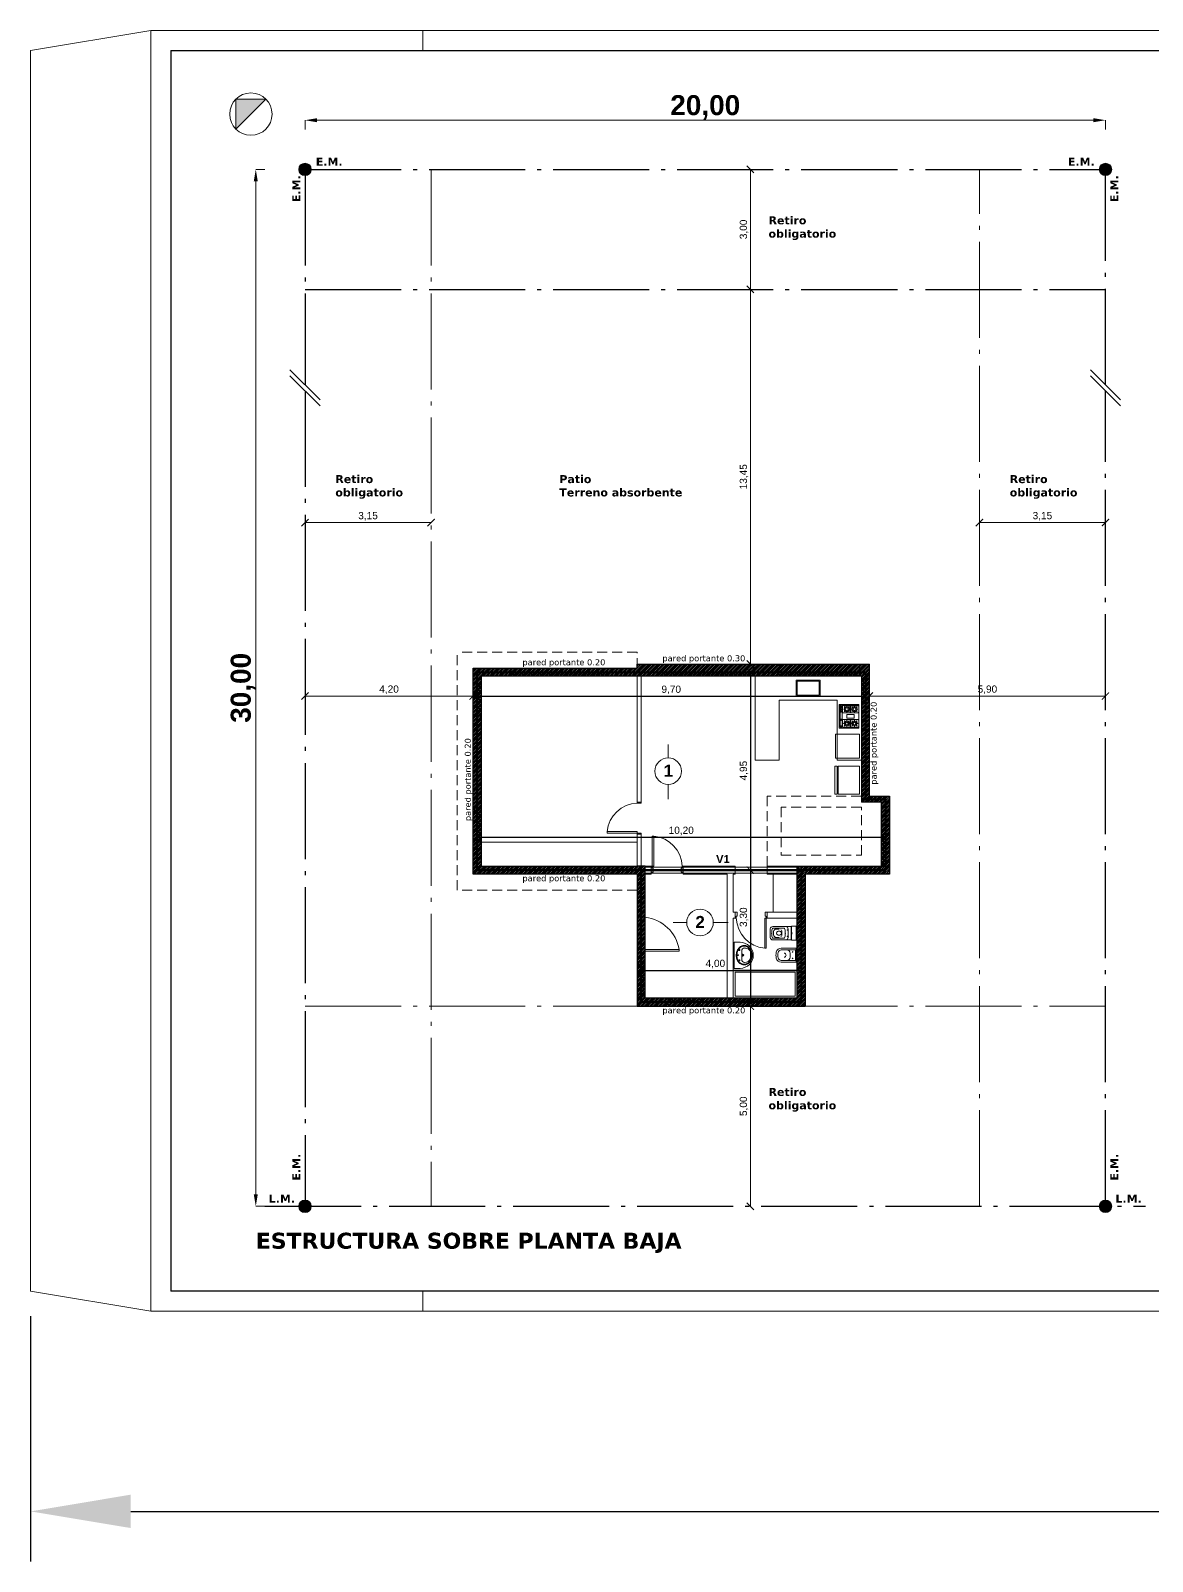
# Model space of a CAD drawing. Header units: millimetres. Extents: x 1433.9 to 1532.4, y 1432.4 to 1474.7.
# Drawn here: x 1461.15 to 1489.17, y 1432.42 to 1470.67 of the extents above; entities that cross this region are included whole.
import ezdxf

# ---------------------------------------------------------------- set-up
doc = ezdxf.new("R2010")
doc.units = ezdxf.units.MM
doc.linetypes.add('ACAD_ISO04W100', pattern=[30, 24, -3, 0, -3])
doc.linetypes.add('HIDDEN', pattern=[0.375, 0.25, -0.125])
for name, color, linetype, lineweight in [('0.1', 50, 'Continuous', 0), ('0.2', 40, 'Continuous', 20), ('0.3', 30, 'Continuous', 30), ('0.4', 20, 'Continuous', 40), ('cotas', 104, 'Continuous', 18), ('L.M.', 160, 'ACAD_ISO04W100', 30), ('nomenclatura', 41, 'Continuous', 18)]:
    doc.layers.add(name, color=color, linetype=linetype, lineweight=lineweight)
doc.layers.add('gris', color=252, linetype='Continuous', lineweight=18, true_color=0x696969)
doc.styles.add('SANSSERIFBOLD', font='sasb____.pfb')
doc.styles.get("Standard").update_dxf_attribs({"font": 'ARIAL.TTF'})
doc.dimstyles.new('BM-1en 100', dxfattribs={"dimtxt": 0.18, "dimasz": 0.18, "dimexe": 0.1, "dimexo": 0.1, "dimgap": 0.05, "dimtad": 1, "dimtxsty": 'Standard', "dimblk": 'ARCHTICK', "dimcen": -0.18, "dimadec": 0, "dimazin": 0, "dimtfac": 1, "dimtmove": 0, "dimatfit": 3, "dimldrblk": 'ARCHTICK', "dimfxl": 1, "dimarcsym": 0})
doc.dimstyles.new('ISO-25', dxfattribs={"dimtxt": 2.5, "dimasz": 2.5, "dimexe": 1.25, "dimexo": 0.625, "dimtad": 1, "dimtxsty": 'Standard', "dimcen": 2.5, "dimadec": 0, "dimazin": 0, "dimtfac": 1, "dimtmove": 0, "dimatfit": 3, "dimfxl": 1, "dimarcsym": 0})

# ---------------------------------------------------------------- blocks, each defined once
blk = doc.blocks.new('*D488')
at = {"layer": 'cotas', "color": 0, "lineweight": -2}
for p, q in [((1461.147, 1438.54), (1461.147, 1432.415)), ((1526.147, 1438.54), (1526.147, 1432.415)), ((1463.647, 1433.665), (1523.647, 1433.665))]:
    blk.add_line(p, q, dxfattribs=at)
at = {"layer": 'cotas', "color": 0}
for points in [[(1463.647, 1434.082), (1463.647, 1433.249), (1461.147, 1433.665)], [(1523.647, 1434.082), (1523.647, 1433.249), (1526.147, 1433.665)]]:
    blk.add_solid(points, dxfattribs=at)
at = {"layer": 'Defpoints', "color": 0}
for p in [(1461.147, 1439.165), (1526.147, 1439.165), (1526.147, 1433.665)]:
    blk.add_point(p, dxfattribs=at)
at = {"layer": 'cotas', "color": 0, "insert": (1493.647, 1435.793), "char_height": 2.5, "attachment_point": 5}
blk.add_mtext('65,00', dxfattribs=at)
blk = doc.blocks.new('*D531')
at = {"layer": 'cotas', "color": 0, "linetype": 'Continuous', "lineweight": -2}
for p, q in [((1.068, 26.01), (0.838, 26.01)), ((1.068, 0.1), (0.838, 0.1))]:
    blk.add_line(p, q, dxfattribs=at)
at = {"layer": 'cotas', "color": 0, "linetype": 'Continuous', "lineweight": 9}
blk.add_line((0.838, 25.71), (0.838, 0.4), dxfattribs=at)
at = {"layer": 'cotas', "color": 0, "linetype": 'Continuous'}
for points in [[(0.788, 25.71), (0.888, 25.71), (0.838, 26.01)], [(0.788, 0.4), (0.888, 0.4), (0.838, 0.1)]]:
    blk.add_solid(points, dxfattribs=at)
at = {"layer": 'Defpoints', "color": 0, "linetype": 'Continuous'}
for p in [(1.068, 26.01), (0.838, 0.1), (1.068, 0.1)]:
    blk.add_point(p, dxfattribs=at)
at = {"layer": 'cotas', "linetype": 'Continuous', "insert": (0.518, 13.055), "char_height": 0.5, "attachment_point": 5, "rotation": 90, "style": 'SANSSERIFBOLD'}
blk.add_mtext('30,00', dxfattribs=at)
blk = doc.blocks.new('_ArchTick')
at = {"color": 0, "linetype": 'ByBlock', "const_width": 0.15}
blk.add_lwpolyline([(-0.5, -0.5), (0.5, 0.5)], dxfattribs=at)
blk = doc.blocks.new('*D532')
at = {"layer": 'cotas', "color": 0, "lineweight": -2}
for p, q in [((13.291, 5.1), (13.095, 5.1)), ((13.195, 0.1), (13.195, 5.1))]:
    blk.add_line(p, q, dxfattribs=at)
at = {"layer": 'Defpoints', "color": 0}
for p in [(13.195, 5.1), (13.391, 5.1), (13.195, 0.1)]:
    blk.add_point(p, dxfattribs=at)
at = {"layer": 'cotas', "color": 0, "lineweight": -2, "xscale": 0.18, "yscale": 0.18, "zscale": 0.18}
for p, rotation in [((13.195, 5.1), 90), ((13.195, 0.1), 270)]:
    blk.add_blockref('_ArchTick', p, dxfattribs=dict(at, rotation=rotation))
at = {"layer": 'cotas', "color": 0, "insert": (13.037, 2.6), "char_height": 0.18, "attachment_point": 5, "rotation": 90}
blk.add_mtext('5,00', dxfattribs=at)
blk = doc.blocks.new('*D533')
at = {"layer": 'cotas', "color": 0, "lineweight": -2}
blk.add_line((18.918, 17.184), (22.068, 17.184), dxfattribs=at)
at = {"layer": 'Defpoints', "color": 0}
for p in [(18.918, 17.184), (22.068, 17.184), (22.068, 17.184)]:
    blk.add_point(p, dxfattribs=at)
at = {"layer": 'cotas', "color": 0, "lineweight": -2, "xscale": 0.18, "yscale": 0.18, "zscale": 0.18, "rotation": 180}
blk.add_blockref('_ArchTick', (18.918, 17.184), dxfattribs=at)
at = {"layer": 'cotas', "color": 0, "lineweight": -2, "xscale": 0.18, "yscale": 0.18, "zscale": 0.18}
blk.add_blockref('_ArchTick', (22.068, 17.184), dxfattribs=at)
at = {"layer": 'cotas', "color": 0, "insert": (20.493, 17.342), "char_height": 0.18, "attachment_point": 5}
blk.add_mtext('3,15', dxfattribs=at)
blk = doc.blocks.new('*D534')
at = {"layer": 'cotas', "color": 0, "lineweight": -2}
blk.add_line((2.068, 17.184), (5.218, 17.184), dxfattribs=at)
at = {"layer": 'Defpoints', "color": 0}
for p in [(2.068, 17.184), (5.218, 17.184), (5.218, 17.184)]:
    blk.add_point(p, dxfattribs=at)
at = {"layer": 'cotas', "color": 0, "lineweight": -2, "xscale": 0.18, "yscale": 0.18, "zscale": 0.18, "rotation": 180}
blk.add_blockref('_ArchTick', (2.068, 17.184), dxfattribs=at)
at = {"layer": 'cotas', "color": 0, "lineweight": -2, "xscale": 0.18, "yscale": 0.18, "zscale": 0.18}
blk.add_blockref('_ArchTick', (5.218, 17.184), dxfattribs=at)
at = {"layer": 'cotas', "color": 0, "insert": (3.643, 17.342), "char_height": 0.18, "attachment_point": 5}
blk.add_mtext('3,15', dxfattribs=at)
blk = doc.blocks.new('*D535')
at = {"layer": 'cotas', "color": 0, "linetype": 'Continuous', "lineweight": -2}
for p, q in [((2.068, 27.01), (2.068, 27.239)), ((22.068, 27.01), (22.068, 27.239))]:
    blk.add_line(p, q, dxfattribs=at)
at = {"layer": 'cotas', "color": 0, "linetype": 'Continuous', "lineweight": 9}
blk.add_line((2.368, 27.239), (21.768, 27.239), dxfattribs=at)
at = {"layer": 'cotas', "color": 0, "linetype": 'Continuous'}
for points in [[(2.368, 27.289), (2.368, 27.189), (2.068, 27.239)], [(21.768, 27.289), (21.768, 27.189), (22.068, 27.239)]]:
    blk.add_solid(points, dxfattribs=at)
at = {"layer": 'Defpoints', "color": 0, "linetype": 'Continuous'}
for p in [(22.068, 27.239), (2.068, 27.01), (22.068, 27.01)]:
    blk.add_point(p, dxfattribs=at)
at = {"layer": 'cotas', "linetype": 'Continuous', "insert": (12.068, 27.559), "char_height": 0.5, "attachment_point": 5, "style": 'SANSSERIFBOLD'}
blk.add_mtext('20,00', dxfattribs=at)
blk = doc.blocks.new('cocina.anafe')
for points in [[(0.05, 0.5), (0.65, 0.5), (0.65, 0), (0.05, 0)], [(0.104, 0.447), (0.107, 0.45), (0.152, 0.405), (0.149, 0.403)], [(0.166, 0.475), (0.17, 0.475), (0.17, 0.411), (0.166, 0.411)], [(0.229, 0.45), (0.232, 0.447), (0.187, 0.403), (0.184, 0.405)], [(0.469, 0.45), (0.466, 0.447), (0.511, 0.403), (0.514, 0.405)], [(0.532, 0.475), (0.528, 0.475), (0.528, 0.411), (0.532, 0.411)], [(0.594, 0.447), (0.591, 0.45), (0.546, 0.405), (0.549, 0.403)], [(0.068, 0.074), (0.629, 0.074), (0.629, 0.023), (0.068, 0.023)], [(0.08, 0.385), (0.08, 0.389), (0.143, 0.389), (0.143, 0.385)], [(0.08, 0.189), (0.08, 0.193), (0.143, 0.193), (0.143, 0.189)], [(0.107, 0.323), (0.104, 0.326), (0.149, 0.371), (0.152, 0.368)], [(0.104, 0.252), (0.107, 0.254), (0.152, 0.21), (0.149, 0.207)], [(0.107, 0.127), (0.104, 0.13), (0.149, 0.175), (0.152, 0.172)], [(0.17, 0.299), (0.166, 0.299), (0.166, 0.362), (0.17, 0.362)], [(0.166, 0.279), (0.17, 0.279), (0.17, 0.215), (0.166, 0.215)], [(0.17, 0.103), (0.166, 0.103), (0.166, 0.166), (0.17, 0.166)], [(0.232, 0.326), (0.229, 0.323), (0.184, 0.368), (0.187, 0.371)], [(0.229, 0.254), (0.232, 0.252), (0.187, 0.207), (0.184, 0.21)], [(0.232, 0.13), (0.229, 0.127), (0.184, 0.172), (0.187, 0.175)], [(0.256, 0.389), (0.256, 0.385), (0.192, 0.385), (0.192, 0.389)], [(0.256, 0.193), (0.256, 0.189), (0.192, 0.189), (0.192, 0.193)], [(0.442, 0.389), (0.442, 0.385), (0.505, 0.385), (0.505, 0.389)], [(0.442, 0.193), (0.442, 0.189), (0.505, 0.189), (0.505, 0.193)], [(0.466, 0.326), (0.469, 0.323), (0.514, 0.368), (0.511, 0.371)], [(0.469, 0.254), (0.466, 0.252), (0.511, 0.207), (0.514, 0.21)], [(0.466, 0.13), (0.469, 0.127), (0.514, 0.172), (0.511, 0.175)], [(0.528, 0.299), (0.532, 0.299), (0.532, 0.362), (0.528, 0.362)], [(0.532, 0.279), (0.528, 0.279), (0.528, 0.215), (0.532, 0.215)], [(0.528, 0.103), (0.532, 0.103), (0.532, 0.166), (0.528, 0.166)], [(0.591, 0.323), (0.594, 0.326), (0.549, 0.371), (0.546, 0.368)], [(0.594, 0.252), (0.591, 0.254), (0.546, 0.21), (0.549, 0.207)], [(0.591, 0.127), (0.594, 0.13), (0.549, 0.175), (0.546, 0.172)], [(0.618, 0.385), (0.618, 0.389), (0.555, 0.389), (0.555, 0.385)], [(0.618, 0.189), (0.618, 0.193), (0.555, 0.193), (0.555, 0.189)]]:
    blk.add_lwpolyline(points, close=True)
for points in [[(0.089, 0.492), (0.249, 0.492, -0.414214), (0.264, 0.476), (0.264, 0.294, -0.414214), (0.249, 0.278), (0.089, 0.278, -0.414214), (0.073, 0.294), (0.073, 0.476, -0.414214)], [(0.609, 0.492), (0.449, 0.492, 0.414214), (0.434, 0.476), (0.434, 0.294, 0.414214), (0.449, 0.278), (0.609, 0.278, 0.414214), (0.624, 0.294), (0.624, 0.476, 0.414214)], [(0.089, 0.296), (0.249, 0.296, -0.414214), (0.264, 0.28), (0.264, 0.098, -0.414214), (0.249, 0.082), (0.089, 0.082, -0.414214), (0.073, 0.098), (0.073, 0.28, -0.414214)], [(0.609, 0.296), (0.449, 0.296, 0.414214), (0.434, 0.28), (0.434, 0.098, 0.414214), (0.449, 0.082), (0.609, 0.082, 0.414214), (0.624, 0.098), (0.624, 0.28, 0.414214)]]:
    blk.add_lwpolyline(points, format="xyb", close=True)
at = {"linetype": 'Continuous', "lineweight": 5}
blk.add_lwpolyline([(0.306, 0.376), (0.394, 0.376), (0.394, 0.187), (0.306, 0.187)], close=True, dxfattribs=at)
for centre, radius in [((0.168, 0.387), 0.0625), ((0.168, 0.387), 0.0364), ((0.53, 0.387), 0.0625), ((0.53, 0.387), 0.0364), ((0.111, 0.048), 0.0166), ((0.168, 0.191), 0.0625), ((0.168, 0.191), 0.0364), ((0.171, 0.048), 0.0166), ((0.229, 0.048), 0.0166), ((0.439, 0.048), 0.0166), ((0.53, 0.191), 0.0625), ((0.53, 0.191), 0.0364), ((0.605, 0.048), 0.0166)]:
    blk.add_circle(centre, radius)
blk = doc.blocks.new('i')
at = {"layer": 'gris'}
for p, q in [((1235.135, 1802.349), (1235.325, 1802.349)), ((1235.325, 1802.349), (1235.507, 1802.349)), ((1235.51, 1802.346), (1235.51, 1802.002)), ((1235.135, 1802.304), (1235.493, 1802.304)), ((1235.493, 1802.044), (1235.135, 1802.044)), ((1235.135, 1801.999), (1235.325, 1801.999)), ((1235.325, 1801.999), (1235.507, 1801.999)), ((1235.36, 1802.224), (1235.36, 1802.124)), ((1235.495, 1802.302), (1235.495, 1802.046))]:
    blk.add_line(p, q, dxfattribs=at)
for centre in [(1235.42, 1802.254), (1235.42, 1802.094)]:
    blk.add_circle(centre, 0.0085, dxfattribs=at)
for centre, radius, start, end in [((1235.135, 1802.224), 0.125, 90, 168.5558), ((1235.507, 1802.346), 0.003, 0, 90), ((1235.382, 1802.174), 0.377, 168.5558, 191.4442), ((1235.135, 1802.124), 0.125, 191.4442, 270), ((1235.382, 1802.174), 0.332, 168.5558, 191.4442), ((1235.135, 1802.224), 0.08, 90, 168.5558), ((1235.135, 1802.124), 0.08, 191.4442, 270), ((1235.198, 1802.171), 0.0578, 2.6193, 78.3941), ((1235.2, 1802.154), 0.075, 82.3942, 82.744), ((1235.198, 1802.177), 0.0578, 281.6059, 357.3807), ((1235.2, 1802.194), 0.075, 277.256, 277.6058), ((1235.28, 1802.224), 0.08, 0, 90), ((1235.28, 1802.124), 0.08, 270, 0), ((1235.493, 1802.302), 0.002, 0, 90), ((1235.493, 1802.046), 0.002, 270, 0), ((1235.507, 1802.002), 0.003, 270, 0)]:
    blk.add_arc(centre, radius, start, end, dxfattribs=at)
blk = doc.blocks.new('*D536')
at = {"layer": 'cotas', "color": 0, "lineweight": -2}
for p, q in [((2.068, 12.23), (2.068, 12.95)), ((6.268, 12.85), (2.068, 12.85))]:
    blk.add_line(p, q, dxfattribs=at)
at = {"layer": 'Defpoints', "color": 0}
for p in [(2.068, 12.85), (6.268, 12.85), (2.068, 12.13)]:
    blk.add_point(p, dxfattribs=at)
at = {"layer": 'cotas', "color": 0, "lineweight": -2, "xscale": 0.18, "yscale": 0.18, "zscale": 0.18, "rotation": 180}
blk.add_blockref('_ArchTick', (2.068, 12.85), dxfattribs=at)
at = {"layer": 'cotas', "color": 0, "lineweight": -2, "xscale": 0.18, "yscale": 0.18, "zscale": 0.18}
blk.add_blockref('_ArchTick', (6.268, 12.85), dxfattribs=at)
at = {"layer": 'cotas', "color": 0, "insert": (4.168, 13.008), "char_height": 0.18, "attachment_point": 5}
blk.add_mtext('4,20', dxfattribs=at)
blk = doc.blocks.new('*D537')
at = {"layer": 'cotas', "color": 0, "lineweight": -2}
for p, q in [((16.168, 12.235), (16.168, 12.95)), ((16.168, 12.85), (22.068, 12.85))]:
    blk.add_line(p, q, dxfattribs=at)
at = {"layer": 'Defpoints', "color": 0}
for p in [(22.068, 12.85), (22.068, 12.85), (16.168, 12.135)]:
    blk.add_point(p, dxfattribs=at)
at = {"layer": 'cotas', "color": 0, "lineweight": -2, "xscale": 0.18, "yscale": 0.18, "zscale": 0.18, "rotation": 180}
blk.add_blockref('_ArchTick', (16.168, 12.85), dxfattribs=at)
at = {"layer": 'cotas', "color": 0, "lineweight": -2, "xscale": 0.18, "yscale": 0.18, "zscale": 0.18}
blk.add_blockref('_ArchTick', (22.068, 12.85), dxfattribs=at)
at = {"layer": 'cotas', "color": 0, "insert": (19.118, 13.008), "char_height": 0.18, "attachment_point": 5}
blk.add_mtext('5,90', dxfattribs=at)
blk = doc.blocks.new('*D538')
at = {"layer": 'cotas', "color": 0, "lineweight": -2}
for p, q in [((13.291, 26.01), (13.095, 26.01)), ((13.195, 23.01), (13.195, 26.01))]:
    blk.add_line(p, q, dxfattribs=at)
at = {"layer": 'Defpoints', "color": 0}
for p in [(13.195, 26.01), (13.391, 26.01), (13.195, 23.01)]:
    blk.add_point(p, dxfattribs=at)
at = {"layer": 'cotas', "color": 0, "lineweight": -2, "xscale": 0.18, "yscale": 0.18, "zscale": 0.18}
for p, rotation in [((13.195, 26.01), 90), ((13.195, 23.01), 270)]:
    blk.add_blockref('_ArchTick', p, dxfattribs=dict(at, rotation=rotation))
at = {"layer": 'cotas', "color": 0, "insert": (13.037, 24.51), "char_height": 0.18, "attachment_point": 5, "rotation": 90}
blk.add_mtext('3,00', dxfattribs=at)
blk = doc.blocks.new('*D539')
at = {"layer": 'cotas', "color": 0, "lineweight": -2}
for p, q in [((13.291, 23.01), (13.095, 23.01)), ((13.195, 13.65), (13.195, 23.01))]:
    blk.add_line(p, q, dxfattribs=at)
at = {"layer": 'Defpoints', "color": 0}
for p in [(13.195, 23.01), (13.391, 23.01), (13.195, 13.65)]:
    blk.add_point(p, dxfattribs=at)
at = {"layer": 'cotas', "color": 0, "lineweight": -2, "xscale": 0.18, "yscale": 0.18, "zscale": 0.18}
for p, rotation in [((13.195, 23.01), 90), ((13.195, 13.65), 270)]:
    blk.add_blockref('_ArchTick', p, dxfattribs=dict(at, rotation=rotation))
at = {"layer": 'cotas', "color": 0, "insert": (13.037, 18.33), "char_height": 0.18, "attachment_point": 5, "rotation": 90}
blk.add_mtext('13,45', dxfattribs=at)
blk = doc.blocks.new('*D517')
at = {"layer": 'cotas', "color": 0, "lineweight": -2}
for p, q in [((1476.403, 1447.001), (1476.403, 1447.284)), ((1476.403, 1447.184), (1480.403, 1447.184)), ((1480.403, 1447.091), (1480.403, 1447.284))]:
    blk.add_line(p, q, dxfattribs=at)
at = {"layer": 'Defpoints', "color": 0}
for p in [(1480.403, 1447.184), (1476.403, 1446.901), (1480.403, 1446.991)]:
    blk.add_point(p, dxfattribs=at)
at = {"layer": 'cotas', "color": 0, "lineweight": -2, "xscale": 0.18, "yscale": 0.18, "zscale": 0.18, "rotation": 180}
blk.add_blockref('_ArchTick', (1476.403, 1447.184), dxfattribs=at)
at = {"layer": 'cotas', "color": 0, "lineweight": -2, "xscale": 0.18, "yscale": 0.18, "zscale": 0.18}
blk.add_blockref('_ArchTick', (1480.403, 1447.184), dxfattribs=at)
at = {"layer": 'cotas', "color": 0, "insert": (1478.256, 1447.342), "char_height": 0.18, "attachment_point": 5}
blk.add_mtext('4,00', dxfattribs=at)
blk = doc.blocks.new('*D518')
at = {"layer": 'cotas', "color": 0, "lineweight": -2}
for p, q in [((1478.916, 1449.687), (1479.23, 1449.687)), ((1479.13, 1449.687), (1479.13, 1446.387)), ((1479.037, 1446.387), (1479.23, 1446.387))]:
    blk.add_line(p, q, dxfattribs=at)
at = {"layer": 'Defpoints', "color": 0}
for p in [(1478.816, 1449.687), (1478.937, 1446.387), (1479.13, 1446.387)]:
    blk.add_point(p, dxfattribs=at)
at = {"layer": 'cotas', "color": 0, "lineweight": -2, "xscale": 0.18, "yscale": 0.18, "zscale": 0.18}
for p, rotation in [((1479.13, 1449.687), 90), ((1479.13, 1446.387), 270)]:
    blk.add_blockref('_ArchTick', p, dxfattribs=dict(at, rotation=rotation))
at = {"layer": 'cotas', "color": 0, "insert": (1478.972, 1448.512), "char_height": 0.18, "attachment_point": 5, "rotation": 90}
blk.add_mtext('3,30', dxfattribs=at)
blk = doc.blocks.new('*D521')
at = {"layer": 'cotas', "color": 0, "lineweight": -2}
for p, q in [((1472.303, 1450.326), (1472.303, 1450.609)), ((1472.303, 1450.509), (1482.503, 1450.509)), ((1482.503, 1450.416), (1482.503, 1450.609))]:
    blk.add_line(p, q, dxfattribs=at)
at = {"layer": 'Defpoints', "color": 0}
for p in [(1482.503, 1450.509), (1472.303, 1450.226), (1482.503, 1450.316)]:
    blk.add_point(p, dxfattribs=at)
at = {"layer": 'cotas', "color": 0, "lineweight": -2, "xscale": 0.18, "yscale": 0.18, "zscale": 0.18, "rotation": 180}
blk.add_blockref('_ArchTick', (1472.303, 1450.509), dxfattribs=at)
at = {"layer": 'cotas', "color": 0, "lineweight": -2, "xscale": 0.18, "yscale": 0.18, "zscale": 0.18}
blk.add_blockref('_ArchTick', (1482.503, 1450.509), dxfattribs=at)
at = {"layer": 'cotas', "color": 0, "insert": (1477.403, 1450.667), "char_height": 0.18, "attachment_point": 5}
blk.add_mtext('10,20', dxfattribs=at)
blk = doc.blocks.new('*D522')
at = {"layer": 'cotas', "color": 0, "lineweight": -2}
for p, q in [((1478.916, 1454.637), (1479.23, 1454.637)), ((1479.13, 1454.637), (1479.13, 1449.687)), ((1479.037, 1449.687), (1479.23, 1449.687))]:
    blk.add_line(p, q, dxfattribs=at)
at = {"layer": 'Defpoints', "color": 0}
for p in [(1478.816, 1454.637), (1478.937, 1449.687), (1479.13, 1449.687)]:
    blk.add_point(p, dxfattribs=at)
at = {"layer": 'cotas', "color": 0, "lineweight": -2, "xscale": 0.18, "yscale": 0.18, "zscale": 0.18}
for p, rotation in [((1479.13, 1454.637), 90), ((1479.13, 1449.687), 270)]:
    blk.add_blockref('_ArchTick', p, dxfattribs=dict(at, rotation=rotation))
at = {"layer": 'cotas', "color": 0, "insert": (1478.972, 1452.175), "char_height": 0.18, "attachment_point": 5, "rotation": 90}
blk.add_mtext('4,95', dxfattribs=at)
blk = doc.blocks.new('*D523')
at = {"layer": 'cotas', "color": 0, "lineweight": -2}
for p, q in [((1472.303, 1453.851), (1472.303, 1454.134)), ((1472.303, 1454.034), (1482.003, 1454.034)), ((1482.003, 1453.94), (1482.003, 1454.134))]:
    blk.add_line(p, q, dxfattribs=at)
at = {"layer": 'Defpoints', "color": 0}
for p in [(1482.003, 1454.034), (1472.303, 1453.751), (1482.003, 1453.84)]:
    blk.add_point(p, dxfattribs=at)
at = {"layer": 'cotas', "color": 0, "lineweight": -2, "xscale": 0.18, "yscale": 0.18, "zscale": 0.18, "rotation": 180}
blk.add_blockref('_ArchTick', (1472.303, 1454.034), dxfattribs=at)
at = {"layer": 'cotas', "color": 0, "lineweight": -2, "xscale": 0.18, "yscale": 0.18, "zscale": 0.18}
blk.add_blockref('_ArchTick', (1482.003, 1454.034), dxfattribs=at)
at = {"layer": 'cotas', "color": 0, "insert": (1477.153, 1454.192), "char_height": 0.18, "attachment_point": 5}
blk.add_mtext('9,70', dxfattribs=at)
blk = doc.blocks.new('A$C3C82425D')
at = {"layer": 'gris'}
blk.add_hatch(color=256, dxfattribs=at).paths.add_polyline_path([(1.09, 27.765), (0.341, 27.016), (0.341, 27.765)])
h = blk.add_hatch(color=256, dxfattribs=at)
h.paths.add_polyline_path([(2.066, 26.164, 0.411185), (1.913, 26.01), (2.068, 26.01)])
h.paths.add_polyline_path([(2.066, 26.164), (2.068, 26.01), (2.222, 26.01, 0.417248)])
h.paths.add_polyline_path([(2.222, 26.01), (2.068, 26.01), (2.069, 25.855, 0.411185)])
h.paths.add_polyline_path([(2.068, 26.01), (1.913, 26.01, 0.417248), (2.069, 25.855)])
h = blk.add_hatch(color=256, dxfattribs=at)
h.paths.add_polyline_path([(22.066, 26.164, 0.411185), (21.913, 26.01), (22.068, 26.01)])
h.paths.add_polyline_path([(22.066, 26.164), (22.068, 26.01), (22.222, 26.01, 0.417248)])
h.paths.add_polyline_path([(22.222, 26.01), (22.068, 26.01), (22.069, 25.855, 0.411185)])
h.paths.add_polyline_path([(22.068, 26.01), (21.913, 26.01, 0.417248), (22.069, 25.855)])
h = blk.add_hatch(color=256, dxfattribs=at)
h.paths.add_polyline_path([(2.066, 0.254, 0.411185), (1.913, 0.1), (2.068, 0.1)])
h.paths.add_polyline_path([(2.066, 0.254), (2.068, 0.1), (2.222, 0.1, 0.417248)])
h.paths.add_polyline_path([(2.222, 0.1), (2.068, 0.1), (2.069, -0.055, 0.411185)])
h.paths.add_polyline_path([(2.068, 0.1), (1.913, 0.1, 0.417248), (2.069, -0.055)])
h = blk.add_hatch(color=256, dxfattribs=at)
h.paths.add_polyline_path([(22.066, 0.254, 0.411185), (21.913, 0.1), (22.068, 0.1)])
h.paths.add_polyline_path([(22.066, 0.254), (22.068, 0.1), (22.222, 0.1, 0.417248)])
h.paths.add_polyline_path([(22.222, 0.1), (22.068, 0.1), (22.069, -0.055, 0.411185)])
h.paths.add_polyline_path([(22.068, 0.1), (21.913, 0.1, 0.417248), (22.069, -0.055)])
at = {"layer": '0.2'}
blk.add_lwpolyline([(0.341, 27.016), (1.09, 27.765), (0.341, 27.765), (0.341, 27.016)], dxfattribs=at)
for centre, radius in [((0.715, 27.39), 0.529), ((2.068, 26.01), 0.155), ((22.068, 26.01), 0.155), ((2.068, 0.1), 0.155), ((22.068, 0.1), 0.155)]:
    blk.add_circle(centre, radius, dxfattribs=at)
at = {"layer": '0.3'}
for p, q in [((1.69, 21.005), (2.446, 20.249)), ((1.69, 20.855), (2.446, 20.099)), ((21.69, 21.005), (22.446, 20.249)), ((21.69, 20.855), (22.446, 20.099))]:
    blk.add_line(p, q, dxfattribs=at)
at = {"layer": 'gris', "linetype": 'ACAD_ISO04W100', "ltscale": 0.1}
for p, q in [((5.218, 26.01), (5.218, 0.1)), ((18.918, 0.1), (18.918, 26.01)), ((2.068, 5.1), (22.068, 5.1))]:
    blk.add_line(p, q, dxfattribs=at)
at = {"layer": 'gris', "linetype": 'HIDDEN'}
for p, q in [((5.868, 8), (5.868, 13.95)), ((10.368, 13.95), (5.868, 13.95)), ((10.368, 13.55), (10.368, 13.95)), ((13.618, 8.6), (13.618, 10.35)), ((15.968, 10.35), (13.618, 10.35)), ((10.368, 8), (5.868, 8))]:
    blk.add_line(p, q, dxfattribs=at)
at = {"layer": 'gris'}
for p, q in [((6.268, 13.55), (7.218, 13.55)), ((6.268, 13.15), (6.268, 13.55)), ((9.618, 13.55), (7.218, 13.55)), ((7.218, 13.35), (7.218, 13.55)), ((7.268, 13.45), (9.568, 13.45)), ((7.268, 13.4), (9.568, 13.4)), ((9.618, 13.35), (9.618, 13.55)), ((9.618, 13.55), (10.368, 13.55)), ((13.268, 13.65), (10.868, 13.65)), ((10.868, 13.35), (10.868, 13.65)), ((10.918, 13.45), (13.218, 13.45)), ((10.918, 13.4), (13.218, 13.4)), ((13.268, 13.35), (13.268, 13.65)), ((15.918, 13.65), (13.918, 13.65)), ((13.918, 13.35), (13.918, 13.65)), ((13.968, 13.45), (15.868, 13.45)), ((13.968, 13.4), (15.868, 13.4)), ((15.918, 13.35), (15.918, 13.65)), ((16.168, 13.3), (16.168, 13.65)), ((16.168, 13.65), (16.168, 13.65)), ((6.268, 13.15), (6.268, 12.35)), ((6.468, 13.15), (6.268, 13.15)), ((6.368, 12.4), (6.368, 13.1)), ((6.418, 12.4), (6.418, 13.1)), ((6.468, 13.35), (7.218, 13.35)), ((6.468, 13.15), (6.468, 13.35)), ((6.468, 12.4), (6.468, 13.1)), ((7.268, 13.35), (9.568, 13.35)), ((9.618, 13.35), (10.368, 13.35)), ((10.368, 10.2), (10.368, 13.35)), ((10.468, 13.35), (10.868, 13.35)), ((10.468, 10.2), (10.468, 13.35)), ((10.918, 13.35), (13.218, 13.35)), ((13.918, 13.35), (13.268, 13.35)), ((13.318, 11.25), (13.318, 13.35)), ((13.968, 13.35), (15.868, 13.35)), ((15.968, 13.35), (15.918, 13.35)), ((15.968, 13.3), (15.968, 13.35)), ((15.968, 13.3), (16.168, 13.3)), ((15.968, 13.25), (15.968, 12.8)), ((16.018, 13.25), (16.018, 12.8)), ((16.068, 13.25), (16.068, 12.8)), ((16.168, 12.75), (16.168, 13.3)), ((13.918, 11.25), (13.918, 12.75)), ((15.368, 12.75), (13.918, 12.75)), ((15.368, 11.25), (15.368, 12.75)), ((15.968, 10.2), (15.968, 12.75)), ((15.968, 12.75), (16.168, 12.75)), ((16.168, 10.35), (16.168, 12.75)), ((6.468, 12.35), (6.268, 12.35)), ((6.268, 10), (6.268, 12.35)), ((6.468, 10), (6.468, 12.35)), ((13.918, 11.25), (13.318, 11.25)), ((15.305, 11.1), (15.305, 10.4)), ((15.368, 11.1), (15.305, 11.1)), ((15.968, 11.25), (15.368, 11.25)), ((15.368, 11.1), (15.368, 10.4)), ((15.393, 11.1), (15.393, 10.4)), ((15.918, 11.1), (15.393, 11.1)), ((15.918, 10.4), (15.918, 11.1)), ((15.393, 11.075), (15.368, 11.075)), ((15.305, 10.4), (15.368, 10.4)), ((15.393, 10.425), (15.368, 10.425)), ((15.393, 10.4), (15.918, 10.4)), ((16.668, 10.35), (16.168, 10.35)), ((16.668, 9.4), (16.668, 10.35)), ((6.268, 9.2), (6.268, 10)), ((6.468, 10), (6.268, 10)), ((6.368, 9.95), (6.368, 9.25)), ((6.418, 9.95), (6.418, 9.25)), ((6.468, 9.95), (6.468, 9.25)), ((10.368, 10.2), (10.468, 10.2)), ((16.468, 10.2), (15.968, 10.2)), ((16.468, 9.4), (16.468, 10.2)), ((6.268, 8.4), (6.268, 9.2)), ((6.468, 9.2), (6.268, 9.2)), ((6.468, 8.6), (6.468, 9.2)), ((10.368, 9.2), (6.468, 9.2)), ((10.368, 8.6), (10.368, 9.4)), ((10.368, 9.4), (10.468, 9.4)), ((10.468, 8.6), (10.468, 9.4)), ((16.668, 9.4), (16.468, 9.4)), ((16.468, 9.35), (16.468, 8.65)), ((16.518, 9.35), (16.518, 8.65)), ((16.568, 9.35), (16.568, 8.65)), ((16.668, 8.6), (16.668, 9.4)), ((10.368, 8.6), (6.468, 8.6)), ((10.718, 8.6), (10.468, 8.6)), ((10.718, 8.4), (10.718, 8.6)), ((12.818, 8.6), (11.518, 8.6)), ((11.518, 8.4), (11.518, 8.6)), ((12.818, 8.4), (12.818, 8.6)), ((16.668, 8.6), (13.618, 8.6)), ((13.618, 8.6), (13.618, 8.4)), ((16.668, 8.4), (16.668, 8.6)), ((10.368, 8.4), (6.268, 8.4)), ((10.368, 8.4), (10.368, 7.35)), ((10.718, 8.4), (10.568, 8.4)), ((10.568, 8.4), (10.568, 7.35)), ((12.618, 8.4), (11.518, 8.4)), ((12.618, 5.3), (12.618, 8.4)), ((12.818, 8.4), (12.768, 8.4)), ((12.768, 7.45), (12.768, 8.4)), ((14.368, 8.4), (13.618, 8.4)), ((13.768, 7.45), (13.768, 8.4)), ((14.368, 7.45), (14.368, 8.4)), ((16.668, 8.4), (14.568, 8.4)), ((14.568, 5.1), (14.568, 8.4)), ((10.368, 6.45), (10.368, 7.35)), ((10.568, 7.35), (10.368, 7.35)), ((12.818, 7.45), (12.768, 7.45)), ((12.768, 5.3), (12.768, 7.3)), ((12.818, 7.3), (12.768, 7.3)), ((12.818, 7.45), (12.818, 7.3)), ((13.618, 7.45), (13.618, 7.3)), ((14.368, 7.45), (13.618, 7.45)), ((14.368, 7.3), (13.618, 7.3)), ((14.368, 5.3), (14.368, 7.3)), ((14.038, 7.047), (13.759, 7.047)), ((14.07, 7.092), (13.76, 7.092)), ((13.777, 6.925), (13.777, 6.964)), ((13.777, 6.925), (13.777, 6.885)), ((13.842, 7.029), (13.914, 7.029)), ((14.07, 7.092), (14.202, 7.092)), ((14.14, 7.022), (14.14, 6.925)), ((14.14, 6.827), (14.14, 6.925)), ((14.211, 6.925), (14.211, 7.084)), ((14.211, 6.925), (14.211, 6.765)), ((14.038, 6.802), (13.759, 6.802)), ((14.07, 6.757), (13.76, 6.757)), ((13.842, 6.82), (13.914, 6.82)), ((14.07, 6.757), (14.202, 6.757)), ((10.568, 6.45), (10.368, 6.45)), ((10.368, 6.45), (10.368, 6.15)), ((10.368, 6.15), (10.368, 5.35)), ((10.568, 6.15), (10.368, 6.15)), ((10.568, 6.45), (10.568, 6.15)), ((12.979, 6.275), (12.979, 6.475)), ((10.468, 5.4), (10.468, 6.1)), ((10.518, 5.4), (10.518, 6.1)), ((10.568, 5.4), (10.568, 6.1)), ((14.368, 6), (12.768, 6)), ((10.568, 5.35), (10.368, 5.35)), ((10.368, 5.35), (10.368, 5.1)), ((10.368, 5.1), (11.143, 5.1)), ((10.568, 5.35), (10.568, 5.3)), ((11.143, 5.3), (10.568, 5.3)), ((11.143, 5.3), (11.143, 5.1)), ((11.143, 5.1), (11.943, 5.1)), ((11.893, 5.3), (11.193, 5.3)), ((11.893, 5.25), (11.193, 5.25)), ((11.893, 5.2), (11.193, 5.2)), ((11.943, 5.3), (11.943, 5.1)), ((12.618, 5.3), (11.943, 5.3)), ((11.943, 5.1), (12.818, 5.1)), ((12.818, 5.3), (12.768, 5.3)), ((12.818, 5.3), (12.818, 5.1)), ((12.818, 5.1), (13.618, 5.1)), ((13.568, 5.3), (12.868, 5.3)), ((13.568, 5.25), (12.868, 5.25)), ((13.568, 5.2), (12.868, 5.2)), ((14.368, 5.3), (13.618, 5.3)), ((13.618, 5.3), (13.618, 5.1)), ((14.568, 5.1), (13.618, 5.1))]:
    blk.add_line(p, q, dxfattribs=at)
for points in [[(7.268, 13.35), (7.218, 13.35), (7.218, 13.45), (7.268, 13.45)], [(9.568, 13.35), (9.618, 13.35), (9.618, 13.45), (9.568, 13.45)], [(10.918, 13.35), (10.868, 13.35), (10.868, 13.45), (10.918, 13.45)], [(13.218, 13.35), (13.268, 13.35), (13.268, 13.45), (13.218, 13.45)], [(13.968, 13.35), (13.918, 13.35), (13.918, 13.45), (13.968, 13.45)], [(15.868, 13.35), (15.918, 13.35), (15.918, 13.45), (15.868, 13.45)], [(6.468, 13.1), (6.468, 13.15), (6.368, 13.15), (6.368, 13.1)], [(15.968, 13.25), (15.968, 13.3), (16.068, 13.3), (16.068, 13.25)], [(15.968, 12.8), (15.968, 12.75), (16.068, 12.75), (16.068, 12.8)], [(6.468, 12.4), (6.468, 12.35), (6.368, 12.35), (6.368, 12.4)], [(15.923, 11.3), (15.323, 11.3), (15.323, 11.9), (15.923, 11.9)], [(6.468, 9.95), (6.468, 10), (6.368, 10), (6.368, 9.95)], [(6.468, 9.25), (6.468, 9.2), (6.368, 9.2), (6.368, 9.25)], [(9.618, 9.425), (10.368, 9.425), (10.368, 9.465), (9.618, 9.465)], [(10.743, 9.35), (10.743, 8.6), (10.783, 8.6), (10.783, 9.35)], [(16.468, 9.35), (16.468, 9.4), (16.568, 9.4), (16.568, 9.35)], [(16.468, 8.65), (16.468, 8.6), (16.568, 8.6), (16.568, 8.65)], [(13.593, 6.55), (13.593, 7.3), (13.553, 7.3), (13.553, 6.55)], [(14.22, 7.102), (14.22, 6.747), (14.34, 6.747), (14.34, 7.102)], [(11.418, 6.475), (10.568, 6.475), (10.568, 6.515), (11.418, 6.515)], [(10.568, 6.1), (10.568, 6.15), (10.468, 6.15), (10.468, 6.1)], [(14.318, 5.95), (12.818, 5.95), (12.818, 5.35), (14.318, 5.35)], [(10.568, 5.4), (10.568, 5.35), (10.468, 5.35), (10.468, 5.4)], [(11.193, 5.3), (11.143, 5.3), (11.143, 5.2), (11.193, 5.2)], [(11.893, 5.3), (11.943, 5.3), (11.943, 5.2), (11.893, 5.2)], [(12.868, 5.3), (12.818, 5.3), (12.818, 5.2), (12.868, 5.2)], [(13.568, 5.3), (13.618, 5.3), (13.618, 5.2), (13.568, 5.2)]]:
    blk.add_lwpolyline(points, close=True, dxfattribs=at)
for points in [[(10.368, 13.55), (10.368, 13.65), (10.868, 13.65), (10.868, 13.65)], [(13.918, 13.65), (13.918, 13.65), (13.268, 13.65), (13.268, 13.65)], [(16.168, 13.65), (16.168, 13.65), (16.168, 13.65), (15.918, 13.65), (15.918, 13.65)], [(10.468, 10.2), (10.368, 10.2), (10.368, 10.175), (10.468, 10.175), (10.468, 10.175), (10.468, 10.175), (10.468, 10.2)], [(10.468, 9.4), (10.368, 9.4), (10.368, 9.425), (10.468, 9.425), (10.468, 9.425), (10.468, 9.425), (10.468, 9.4)], [(10.718, 8.45), (10.718, 8.6), (10.743, 8.6), (10.743, 8.55), (10.768, 8.55), (10.768, 8.45), (10.718, 8.45)], [(11.518, 8.45), (11.518, 8.6), (11.493, 8.6), (11.493, 8.55), (11.468, 8.55), (11.468, 8.45), (11.518, 8.45)], [(10.518, 7.35), (10.568, 7.35), (10.568, 7.325), (10.518, 7.325), (10.518, 7.325), (10.518, 7.325), (10.518, 7.35)], [(12.818, 7.45), (12.818, 7.3), (12.843, 7.3), (12.843, 7.35), (12.868, 7.35), (12.868, 7.45), (12.818, 7.45)], [(13.618, 7.45), (13.618, 7.3), (13.593, 7.3), (13.593, 7.35), (13.568, 7.35), (13.568, 7.45), (13.618, 7.45)], [(12.943, 6.696), (12.793, 6.696), (12.793, 6.046), (12.943, 6.046)], [(10.518, 6.45), (10.568, 6.45), (10.568, 6.475), (10.518, 6.475), (10.518, 6.475), (10.518, 6.475), (10.518, 6.45)]]:
    blk.add_lwpolyline(points, dxfattribs=at)
at = {"layer": 'gris', "linetype": 'Continuous', "lineweight": 15, "ltscale": 0.07}
for points in [[(14.943, 12.85), (14.343, 12.85), (14.343, 13.25), (14.943, 13.25)], [(14.918, 12.875), (14.368, 12.875), (14.368, 13.225), (14.918, 13.225)]]:
    blk.add_lwpolyline(points, close=True, dxfattribs=at)
at = {"layer": 'gris', "linetype": 'HIDDEN'}
blk.add_lwpolyline([(13.968, 8.875), (15.968, 8.875), (15.968, 10.075), (13.968, 10.075)], close=True, dxfattribs=at)
at = {"layer": 'gris'}
for points in [[(14.122, 6.997, -0.120573), (14.12, 6.997, -0.105064), (14.118, 6.999, -0.088664), (14.116, 7.001, -0.079761), (14.116, 7.004, -0.079761), (14.116, 7.007, -0.088664), (14.118, 7.01, -0.105064), (14.12, 7.012, -0.120573), (14.122, 7.012, -0.120573)], [(14.122, 7.012, -0.135765), (14.124, 7.012, -0.106933), (14.126, 7.01, -0.081683), (14.127, 7.008, -0.069843), (14.127, 7.004, -0.069843), (14.127, 7.001, -0.081683), (14.126, 6.999, -0.106933), (14.124, 6.997, -0.135765), (14.122, 6.997, -0.135765)], [(14.122, 6.852, 0.120573), (14.12, 6.852, 0.105064), (14.118, 6.85, 0.088664), (14.116, 6.848, 0.079761), (14.116, 6.845, 0.079761), (14.116, 6.842, 0.088664), (14.118, 6.839, 0.105064), (14.12, 6.838, 0.120573), (14.122, 6.837, 0.120573)], [(14.122, 6.837, 0.135765), (14.124, 6.838, 0.106933), (14.126, 6.839, 0.081683), (14.127, 6.842, 0.069843), (14.127, 6.845, 0.069843), (14.127, 6.848, 0.081683), (14.126, 6.85, 0.106933), (14.124, 6.852, 0.135765), (14.122, 6.852, 0.135765)], [(13.211, 6.375, -0.072856), (13.2, 6.296, -0.088119)], [(13.211, 6.375, 0.02495), (13.21, 6.402, 0.088119)]]:
    blk.add_lwpolyline(points, format="xyb", dxfattribs=at)
for points in [[(13.243, 6.371, -0.080772), (13.227, 6.273, -0.089305), (13.184, 6.195, -0.110962), (13.117, 6.149, -0.119182), (13.043, 6.131, -0.119182), (12.968, 6.149, -0.110962), (12.901, 6.195, -0.089305), (12.858, 6.273, -0.080772), (12.843, 6.371, -0.080772), (12.858, 6.468, -0.089305), (12.901, 6.546, -0.104793), (12.968, 6.601, -0.119182), (13.043, 6.619, -0.119182), (13.117, 6.601, -0.104793), (13.184, 6.546, -0.089305), (13.227, 6.468, -0.080772)], [(13.227, 6.371, -0.080772), (13.212, 6.278, -0.088756), (13.172, 6.206, -0.11126), (13.11, 6.163, -0.120398), (13.043, 6.147, -0.120398), (12.975, 6.163, -0.11126), (12.913, 6.206, -0.088756), (12.874, 6.278, -0.080772), (12.859, 6.371, -0.080772), (12.874, 6.463, -0.089305), (12.914, 6.536, -0.104793), (12.976, 6.586, -0.119182), (13.043, 6.603, -0.119182), (13.11, 6.586, -0.104793), (13.172, 6.536, -0.089305), (13.212, 6.463, -0.080772)]]:
    blk.add_lwpolyline(points, format="xyb", close=True, dxfattribs=at)
for centre, radius in [((12.923, 6.503), 0.012), ((12.883, 6.375), 0.012), ((12.923, 6.247), 0.012), ((13.011, 6.375), 0.0219), ((13.011, 6.375), 0.0179)]:
    blk.add_circle(centre, radius, dxfattribs=at)
for centre, radius, start, end in [((10.399, 9.39), 0.785, 92.2879, 174.5734), ((10.708, 8.568), 0.785, 2.2879, 84.5734), ((10.446, 6.346), 0.986, 9.8426, 82.9181), ((13.627, 7.331), 0.785, 182.2879, 264.5734), ((14.642, 6.925), 0.956, 173.5646, 180), ((14.642, 6.925), 0.956, 180, 186.4354), ((13.76, 7.024), 0.0678, 90, 173.5646), ((14.641, 6.925), 0.909, 173.5729, 180), ((14.641, 6.925), 0.909, 180, 186.4271), ((13.76, 7.024), 0.023, 90, 173.5729), ((13.842, 6.964), 0.0648, 90, 180), ((13.902, 6.925), 0.0504, 121.4719, 180), ((13.902, 6.925), 0.0504, 180, 238.5281), ((13.913, 6.91), 0.069, 89.562, 122.8418), ((13.914, 6.91), 0.069, 57.1582, 90.438), ((13.925, 6.925), 0.0504, 0, 58.5281), ((13.925, 6.925), 0.0504, 301.4719, 0), ((13.953, 6.979), 0.027, 3.3632, 90), ((13.025, 6.925), 0.957, 0, 3.3632), ((13.025, 6.925), 0.957, 356.6368, 0), ((14.037, 7.024), 0.023, 6.4271, 90), ((13.156, 6.925), 0.909, 0, 6.4271), ((13.156, 6.925), 0.909, 353.5729, 0), ((14.07, 7.022), 0.0702, 0, 90), ((14.202, 7.084), 0.00819, 0, 90), ((14.21, 6.956), 0.0184, 28.8884, 87.2919), ((14.163, 6.925), 0.0742, 327.5048, 32.4952), ((12.943, 6.371), 0.325, 270, 90), ((13.059, 6.475), 0.08, 90, 180), ((13.056, 6.4), 0.154, 0.5448, 92.0996), ((13.76, 6.825), 0.0678, 186.4354, 270), ((13.76, 6.825), 0.023, 186.4271, 270), ((13.842, 6.885), 0.0648, 180, 270), ((13.913, 6.94), 0.069, 237.1582, 270.438), ((13.914, 6.94), 0.069, 269.562, 302.8418), ((13.953, 6.87), 0.027, 270, 356.6368), ((14.037, 6.825), 0.023, 270, 353.5729), ((14.07, 6.827), 0.0702, 270, 0), ((14.202, 6.765), 0.00819, 270, 0), ((14.21, 6.894), 0.0184, 272.7081, 331.1116), ((13.059, 6.275), 0.08, 180, 270), ((13.056, 6.349), 0.154, 267.9004, 339.829)]:
    blk.add_arc(centre, radius, start, end, dxfattribs=at)
for p in [(13.731, 6.925), (14.066, 6.925), (14.116, 7.001), (14.211, 7.084), (14.14, 6.827), (14.211, 6.765)]:
    blk.add_point(p, dxfattribs=at)
at = {"layer": 'L.M.', "linetype": 'ACAD_ISO04W100', "ltscale": 0.1}
for p, q in [((2.068, 26.01), (2.068, 20.627)), ((2.068, 26.01), (22.068, 26.01)), ((22.068, 20.627), (22.068, 26.01)), ((2.068, 23.01), (22.068, 23.01)), ((2.068, 20.477), (2.068, 0.1)), ((22.068, 0.1), (22.068, 20.477)), ((1.068, 0.1), (23.068, 0.1))]:
    blk.add_line(p, q, dxfattribs=at)
at = {"layer": 'gris', "linetype": 'Continuous', "lineweight": 5, "xscale": 0.9824575144104983, "yscale": 0.9824575144109531, "zscale": 0.9824575144108502, "rotation": 270}
blk.add_blockref('cocina.anafe', (15.418, 12.688), dxfattribs=at)
at = {"layer": 'gris'}
blk.add_blockref('i', (-1221.17, -1795.799), dxfattribs=at)
at = {"layer": 'nomenclatura', "linetype": 'Continuous', "lineweight": 15, "char_height": 0.2}
for s, insert, width, attachment_point in [('{\\fVerdana|b1|i0|c0|p34;E.M.}', (3.007, 26.3), 0.87657, 3), ('{\\fVerdana|b1|i0|c0|p34;E.M.}', (21.129, 26.3), 0.87657, 1), ('{\\fVerdana|b1|i0|c0|p34;Retiro \\Pobligatorio}', (13.649, 24.837), 7.97947, 1), ('{\\fVerdana|b1|i0|c0|p34;Retiro \\Pobligatorio}', (2.826, 18.371), 7.97947, 1), ('{\\fVerdana|b1|i0|c0|p34;Patio\\PTerreno absorbente}', (8.423, 18.371), 7.97947, 1), ('{\\fVerdana|b1|i0|c0|p34;Retiro \\Pobligatorio}', (19.676, 18.371), 7.97947, 1), ('{\\fVerdana|b1|i0|c0|p34;Retiro \\Pobligatorio}', (13.649, 3.057), 7.97947, 1), ('{\\fVerdana|b1|i0|c0|p34;L.M.}', (1.818, 0.39), 0.87657, 3), ('{\\fVerdana|b1|i0|c0|p34;L.M.}', (22.317, 0.39), 0.87657, 1)]:
    blk.add_mtext(s, dxfattribs=dict(at, insert=insert, width=width, attachment_point=attachment_point))
at = {"layer": 'nomenclatura', "linetype": 'Continuous', "lineweight": 15, "char_height": 0.2, "width": 0.87657, "rotation": 90}
for insert, attachment_point in [((1.949, 25.192), 7), ((22.186, 25.192), 1), ((1.949, 0.744), 7), ((22.186, 0.744), 1)]:
    blk.add_mtext('{\\fVerdana|b1|i0|c0|p34;E.M.}', dxfattribs=dict(at, insert=insert, attachment_point=attachment_point))
at = {"layer": 'cotas', "linetype": 'Continuous'}
for base, p1, p2, angle, text, picture, middle in [((22.068, 27.239), (2.068, 27.01), (22.068, 27.01), 180, '20,00', '*D535', (12.068, 27.239)), ((0.838, 0.1), (1.068, 26.01), (1.068, 0.1), 90, '30,00', '*D531', (0.838, 13.055))]:
    dim = blk.add_linear_dim(base=base, p1=p1, p2=p2, angle=angle, text=text, dimstyle='ISO-25', override={"dimtxt": 0.5, "dimasz": 0.3, "dimexe": 0, "dimexo": 0, "dimgap": 0.01, "dimzin": 0, "dimtxsty": 'SANSSERIFBOLD', "dimclrt": 256, "dimlwd": 9}, dxfattribs=at)
    dim.commit()
    dim.dimension.update_dxf_attribs({"geometry": picture, "text_midpoint": middle, "dimtype": 160})
at = {"layer": 'cotas'}
for base, p1, p2, text, picture, middle in [((13.195, 26.01), (13.195, 23.01), (13.391, 26.01), '3,00', '*D538', (13.037, 24.51)), ((13.195, 23.01), (13.195, 13.65), (13.391, 23.01), '13,45', '*D539', (13.037, 18.33)), ((13.195, 5.1), (13.195, 0.1), (13.391, 5.1), '5,00', '*D532', (13.037, 2.6))]:
    dim = blk.add_linear_dim(base=base, p1=p1, p2=p2, angle=90, text=text, dimstyle='BM-1en 100', override={"dimzin": 0}, dxfattribs=at)
    dim.commit()
    dim.dimension.update_dxf_attribs({"geometry": picture, "text_midpoint": middle})
for base, p1, p2, picture, middle in [((5.218, 17.184), (2.068, 17.184), (5.218, 17.184), '*D534', (3.643, 17.184)), ((22.068, 17.184), (18.918, 17.184), (22.068, 17.184), '*D533', (20.493, 17.184))]:
    dim = blk.add_linear_dim(base=base, p1=p1, p2=p2, dimstyle='BM-1en 100', override={"dimzin": 0}, dxfattribs=at)
    dim.commit()
    dim.dimension.update_dxf_attribs({"geometry": picture, "text_midpoint": middle, "dimtype": 160})
for base, p1, p2, picture, middle in [((2.068, 12.85), (6.268, 12.85), (2.068, 12.13), '*D536', (4.168, 13.008)), ((22.068, 12.85), (16.168, 12.135), (22.068, 12.85), '*D537', (19.118, 13.008))]:
    dim = blk.add_linear_dim(base=base, p1=p1, p2=p2, dimstyle='BM-1en 100', override={"dimzin": 0}, dxfattribs=at)
    dim.commit()
    dim.dimension.update_dxf_attribs({"geometry": picture, "text_midpoint": middle})

msp = doc.modelspace()

# ---------------------------------------------------------------- hatches: boundary and pattern name
at = {"layer": 'gris'}
h = msp.add_hatch(dxfattribs=at)
h.set_pattern_fill('LINE', color=256, scale=0.01, angle=45, style=0)
h.set_pattern_definition([(45, (-10.537048, 52.221406), (-0.0224506403, 0.0224506403), [])])
h.paths.add_polyline_path([(1476.303, 1454.837), (1476.303, 1454.737), (1472.203, 1454.737), (1472.203, 1449.587), (1476.303, 1449.587), (1476.303, 1446.287), (1480.503, 1446.287), (1480.503, 1449.587), (1482.603, 1449.587), (1482.603, 1451.537), (1482.103, 1451.537), (1482.103, 1454.837)])
h.paths.add_polyline_path([(1481.903, 1454.537), (1481.903, 1451.387), (1482.403, 1451.387), (1482.403, 1449.787), (1480.303, 1449.787), (1480.303, 1446.487), (1476.503, 1446.487), (1476.503, 1449.787), (1476.303, 1449.787), (1472.403, 1449.787), (1472.403, 1454.537), (1476.303, 1454.537)], flags=16)

# ---------------------------------------------------------------- linework, layer by layer
at = {"layer": '0.1'}
for points in [[(1476.503, 1449.762), (1480.303, 1449.762)], [(1476.503, 1449.612), (1480.303, 1449.612)]]:
    msp.add_lwpolyline(points, dxfattribs=at)
at = {"layer": '0.2'}
for p, q in [((1464.147, 1470.665), (1461.147, 1470.165)), ((1464.147, 1438.665), (1464.147, 1470.665)), ((1464.147, 1470.665), (1526.147, 1470.665)), ((1470.947, 1470.165), (1470.947, 1470.665)), ((1461.147, 1470.165), (1461.147, 1439.165)), ((1461.147, 1439.165), (1464.147, 1438.665)), ((1470.947, 1438.665), (1470.947, 1439.165)), ((1470.947, 1439.165), (1470.947, 1438.665)), ((1526.147, 1438.665), (1464.147, 1438.665))]:
    msp.add_line(p, q, dxfattribs=at)
at = {"layer": '0.2', "linetype": 'Continuous', "lineweight": 20}
for p, q in [((1477.078, 1452.492), (1477.078, 1452.828)), ((1477.078, 1451.829), (1477.078, 1451.461)), ((1477.541, 1448.381), (1477.204, 1448.381)), ((1478.204, 1448.381), (1478.572, 1448.381))]:
    msp.add_line(p, q, dxfattribs=at)
for centre in [(1477.078, 1452.161), (1477.872, 1448.381)]:
    msp.add_circle(centre, 0.332, dxfattribs=at)
at = {"layer": '0.3', "lineweight": 30}
for p, q in [((1464.647, 1470.165), (1464.647, 1439.165)), ((1464.647, 1470.165), (1525.647, 1470.165)), ((1525.647, 1439.165), (1464.647, 1439.165))]:
    msp.add_line(p, q, dxfattribs=at)
at = {"layer": '0.3'}
for points in [[(1472.203, 1454.737), (1476.303, 1454.737)], [(1472.203, 1449.585), (1472.203, 1454.737), (1472.203, 1454.737)], [(1476.303, 1454.737), (1476.303, 1454.837), (1482.103, 1454.837)], [(1482.103, 1454.837), (1482.103, 1454.837)], [(1482.103, 1451.537), (1482.103, 1454.837)], [(1472.403, 1454.537), (1472.403, 1449.787)], [(1476.303, 1454.537), (1472.403, 1454.537)], [(1481.903, 1454.537), (1476.303, 1454.537)], [(1481.903, 1454.537), (1481.903, 1451.387)], [(1482.403, 1451.387), (1481.903, 1451.387), (1481.903, 1451.387)], [(1482.103, 1451.537), (1482.603, 1451.537)], [(1482.403, 1449.787), (1482.403, 1451.387)], [(1482.603, 1451.537), (1482.603, 1451.537), (1482.603, 1449.587), (1482.603, 1449.587)], [(1472.403, 1449.787), (1476.303, 1449.787)], [(1476.503, 1446.487), (1476.503, 1449.787), (1476.303, 1449.787)], [(1480.303, 1446.487), (1480.303, 1449.787), (1480.503, 1449.787)], [(1480.303, 1449.787), (1482.403, 1449.787)], [(1476.303, 1449.587), (1472.203, 1449.587), (1472.203, 1449.585)], [(1476.303, 1449.587), (1476.303, 1446.287), (1476.303, 1446.287)], [(1480.503, 1449.587), (1480.503, 1446.287), (1480.503, 1446.287)], [(1482.603, 1449.587), (1482.603, 1449.587), (1480.503, 1449.587)], [(1476.303, 1446.287), (1480.503, 1446.287)], [(1480.303, 1446.487), (1476.503, 1446.487)]]:
    msp.add_lwpolyline(points, dxfattribs=at)
at = {"layer": '0.4'}
msp.add_lwpolyline([(1482.503, 1449.687), (1482.503, 1449.687), (1472.303, 1449.687), (1472.303, 1454.637), (1482.003, 1454.637), (1482.003, 1451.462), (1482.503, 1451.462), (1482.503, 1449.687)], dxfattribs=at)
msp.add_lwpolyline([(1476.403, 1449.687), (1480.403, 1449.687), (1480.403, 1446.387), (1476.403, 1446.387)], close=True, dxfattribs=at)

# ---------------------------------------------------------------- block references
at = {"layer": 'gris'}
msp.add_blockref('A$C3C82425D', (1465.935, 1441.188), dxfattribs=at)

# ---------------------------------------------------------------- texts
at = {"layer": 'nomenclatura', "linetype": 'Continuous', "lineweight": 20, "style": 'SANSSERIFBOLD'}
for s, height, p in [('1', 0.3, (1476.964, 1452.022)), ('V1', 0.2, (1478.274, 1449.866)), ('2', 0.3, (1477.758, 1448.243))]:
    msp.add_text(s, height=height, dxfattribs=at).set_placement(p)
at = {"layer": 'nomenclatura', "char_height": 0.15, "width": 2.77327}
for s, insert, attachment_point in [('{\\fVerdana|b0|i0|c0|p34;pared portante 0.30}', (1476.932, 1455.057), 1), ('{\\fVerdana|b0|i0|c0|p34;pared portante 0.20}', (1473.435, 1454.957), 1), ('{\\fVerdana|b0|i0|c0|p34;pared portante 0.20}', (1473.435, 1449.367), 7), ('{\\fVerdana|b0|i0|c0|p34;pared portante 0.20}', (1476.932, 1446.067), 7)]:
    msp.add_mtext(s, dxfattribs=dict(at, insert=insert, attachment_point=attachment_point))
at = {"layer": 'nomenclatura', "char_height": 0.15, "width": 2.77327, "rotation": 90}
for insert, attachment_point in [((1482.134, 1451.824), 1), ((1472.188, 1450.913), 7)]:
    msp.add_mtext('{\\fVerdana|b0|i0|c0|p34;pared portante 0.20}', dxfattribs=dict(at, insert=insert, attachment_point=attachment_point))
at = {"layer": 'nomenclatura', "linetype": 'Continuous', "lineweight": 15, "insert": (1466.773, 1440.628), "char_height": 0.4, "width": 11.99306, "attachment_point": 1}
msp.add_mtext('{\\fVerdana|b1|i0|c0|p34;ESTRUCTURA SOBRE PLANTA BAJA}', dxfattribs=at)

# ---------------------------------------------------------------- dimensions: what is measured, and where the dimension line sits
at = {"layer": 'cotas'}
for base, p1, p2, angle, picture, middle in [((1479.13, 1449.687), (1478.816, 1454.637), (1478.937, 1449.687), 90, '*D522', (1479.13, 1452.175)), ((1482.003, 1454.034), (1472.303, 1453.751), (1482.003, 1453.84), 180, '*D523', (1477.153, 1454.034)), ((1482.503, 1450.509), (1472.303, 1450.226), (1482.503, 1450.316), 180, '*D521', (1477.403, 1450.509)), ((1479.13, 1446.387), (1478.816, 1449.687), (1478.937, 1446.387), 90, '*D518', (1479.13, 1448.512)), ((1480.403, 1447.184), (1476.403, 1446.901), (1480.403, 1446.991), 180, '*D517', (1478.256, 1447.184))]:
    dim = msp.add_linear_dim(base=base, p1=p1, p2=p2, angle=angle, dimstyle='BM-1en 100', override={"dimzin": 0}, dxfattribs=at)
    dim.commit()
    dim.dimension.update_dxf_attribs({"geometry": picture, "text_midpoint": middle, "dimtype": 160})
dim = msp.add_linear_dim(base=(1526.147, 1433.665), p1=(1461.147, 1439.165), p2=(1526.147, 1439.165), dimstyle='ISO-25', override={"dimzin": 0, "dimfxl": 0}, dxfattribs=at)
dim.commit()
dim.dimension.update_dxf_attribs({"geometry": '*D488', "text_midpoint": (1493.647, 1435.793)})

doc.saveas('drawing.dxf')
